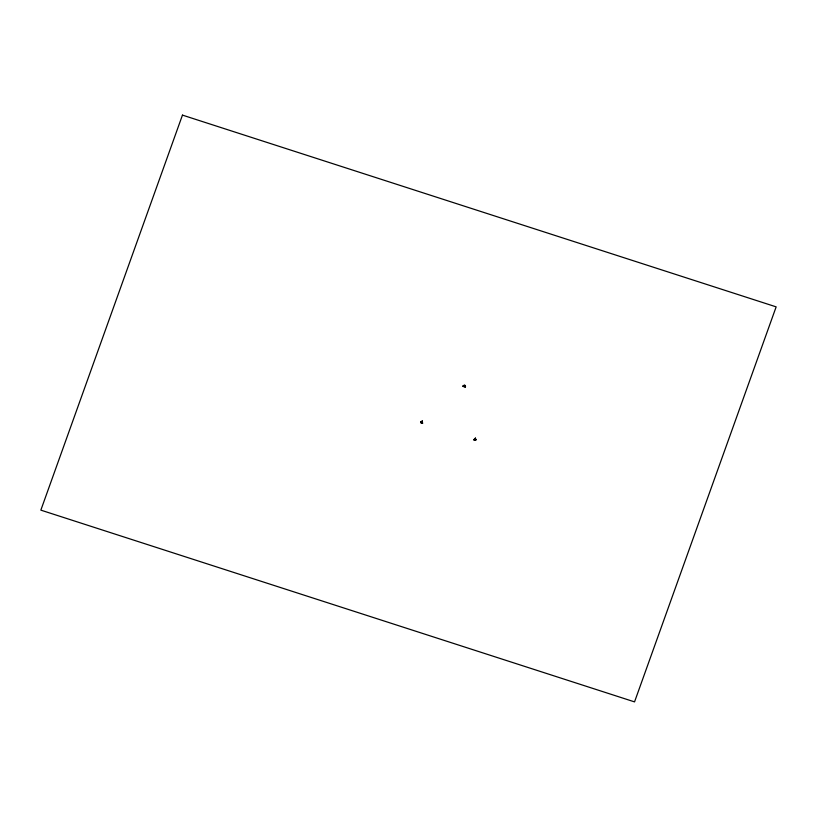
<?xml version="1.0" encoding="UTF-8"?>
<svg xmlns="http://www.w3.org/2000/svg" width="817" height="817" viewBox="0 0 817 817"><rect width="100%" height="100%" fill="white"/><g stroke="black" fill="none" stroke-linecap="round" stroke-linejoin="round"><path stroke-width="1.23" d="M465.169 387.187L464.618 385.491L463.964 385.593M420.867 421.756C420.122 423.165 422.011 422.573 421.786 421.511M465.578 386.37L464.781 385.246L464.179 386.839M421.664 422.144L422.328 420.847M422.573 423.196L421.337 422.624L422.123 420.939M420.939 421.674L421.112 422.961M421.174 422.828L421.215 421.592M464.005 386.778L464.087 386.104L462.861 386.39M474.044 440.077L475.77 440.322L475.708 439.189M476.005 439.566L475.371 440.077L475.392 438.821M475.923 439.434L474.994 440.22M421.674 421.95L421.01 422.318L422.767 423.022M464.087 386.104L465.057 385.869M464.23 386.247L464.618 385.491M421.337 422.624L422.389 422.144L421.01 422.318M463.31 385.634L465.179 385.665M463.28 385.532L464.781 385.246M462.994 386.186L464.577 386.084L465.281 387.105M475.514 438.188L475.371 440.077L473.594 439.434M474.411 439.648L475.504 439.914L475.259 439.25M474.81 439.954L475.504 439.914M473.717 439.689L475.371 440.077L474.606 439.015M474.657 438.79L475.269 439.454L475.331 437.963M182.457 115.115L40.85 510.135L634.543 701.885L776.15 306.865L182.457 115.115"/></g></svg>
